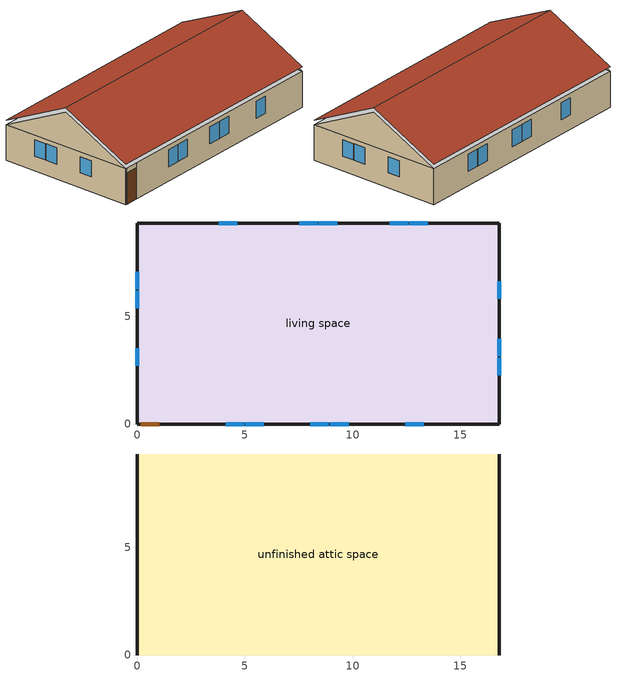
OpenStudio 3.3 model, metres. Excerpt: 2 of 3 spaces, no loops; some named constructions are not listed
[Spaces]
living space
 floor foundation (FloorFndGrndFinSlab): 0,0 0,9.34 16.81,9.34 16.81,0 z0
 wall outside (WallExtInsFin): 0,9.34 0,0 0.13,0 1.05,0 16.81,0 16.81,9.34 0,9.34 z0:2.44
 window (WindowConstruction): 4.1,0 4.96,0 / 5.02,0 5.88,0 / 8.04,0 8.9,0 / 8.96,0 9.82,0 / 12.44,0 13.3,0 / 13.5,9.34 12.64,9.34 / 12.58,9.34 11.72,9.34 / 9.3,9.34 8.44,9.34 / 8.38,9.34 7.52,9.34 / 4.63,9.34 3.77,9.34 z0.99:2.13; 0,7.08 0,6.26 / 0,6.2 0,5.37 / 0,3.53 0,2.7 / 16.81,2.26 16.81,3.08 / 16.81,3.14 16.81,3.97 / 16.81,5.81 16.81,6.64 z1.03:2.13
 door (Door): 0.15,0 1.02,0 z0:2.13
unfinished attic space
 floor to living space (FloorFinInsUnfinAttic): 0,9.34 16.81,9.34 16.81,0 0,0 z2.44
 wall outside (WallExtUninsUnfin): 0,4.67,4.77 0,9.34,2.44 0,0,2.44; 16.81,4.67,4.77 16.81,0,2.44 16.81,9.34,2.44
 roof outside (RoofUnfinInsExt): 16.81,4.67,5.08 0,4.67,5.08 0,0,2.74 16.81,0,2.74; 0,4.67,5.08 16.81,4.67,5.08 16.81,9.34,2.74 0,9.34,2.74
[Material] Roughness=Rough
Name | Thickness {m} | Conductivity {W/m-K} | Density {kg/m3} | Specific Heat {J/kg-K} | Thermal Absorptance | Solar Absorptance | Visible Absorptance
Drywall 0.5 in. | 0.0127 | 0.160291 | 801 | 837.4 | 0.9 | 0.5 | 0.1
FloorUATrussandIns | 0.0889 | 0.0564573 | 50.7834 | 1165.1 | 0.9 | 0.5 | 0.9
FloorUAAdditionalCeilingIns | 0.196342 | 0.0539976 | 16.02 | 1046.75
[Construction]
FloorFinInsUnfinAttic Reversed: FloorUAAdditionalCeilingIns, FloorUATrussandIns, Drywall 0.5 in.
[Schedule:Day]
res nv_1 temp schedule allday4; res nv_1 temp schedule allday5; res nv_1 temp schedule allday11: 24, 0, 24.1667
res nv_1 temp schedule allday6; res nv_1 temp schedule allday7; res nv_1 temp schedule allday8; res nv_1 temp schedule allday9; res nv_1 temp schedule allday10: 4, 0, 24.1667, 19, 0, 23.6111, 24, 0, 24.1667
res nv_1 temp schedule allday12: 4, 0, 23.0556, 19, 0, 22.5, 24, 0, 23.0556
res mv_1 range exhaust schedule allday1; res mv_1 range exhaust schedule allday2; res mv_1 range exhaust schedule allday3; res mv_1 range exhaust schedule allday4; res mv_1 range exhaust schedule allday5; res mv_1 range exhaust schedule allday6; res mv_1 range exhaust schedule allday7; res mv_1 range exhaust schedule allday8; res mv_1 range exhaust schedule allday9; res mv_1 range exhaust schedule allday10; res mv_1 range exhaust schedule allday11; res mv_1 range exhaust schedule allday12: 8, 0, 0, 9, 0, 1, 24, 0, 0
res mv_1 bath exhaust schedule allday1; res mv_1 bath exhaust schedule allday2; res mv_1 bath exhaust schedule allday3; res mv_1 bath exhaust schedule allday4; res mv_1 bath exhaust schedule allday5; res mv_1 bath exhaust schedule allday6; res mv_1 bath exhaust schedule allday7; res mv_1 bath exhaust schedule allday8; res mv_1 bath exhaust schedule allday9; res mv_1 bath exhaust schedule allday10; res mv_1 bath exhaust schedule allday11; res mv_1 bath exhaust schedule allday12: 1, 0, 0, 2, 0, 1, 24, 0, 0
